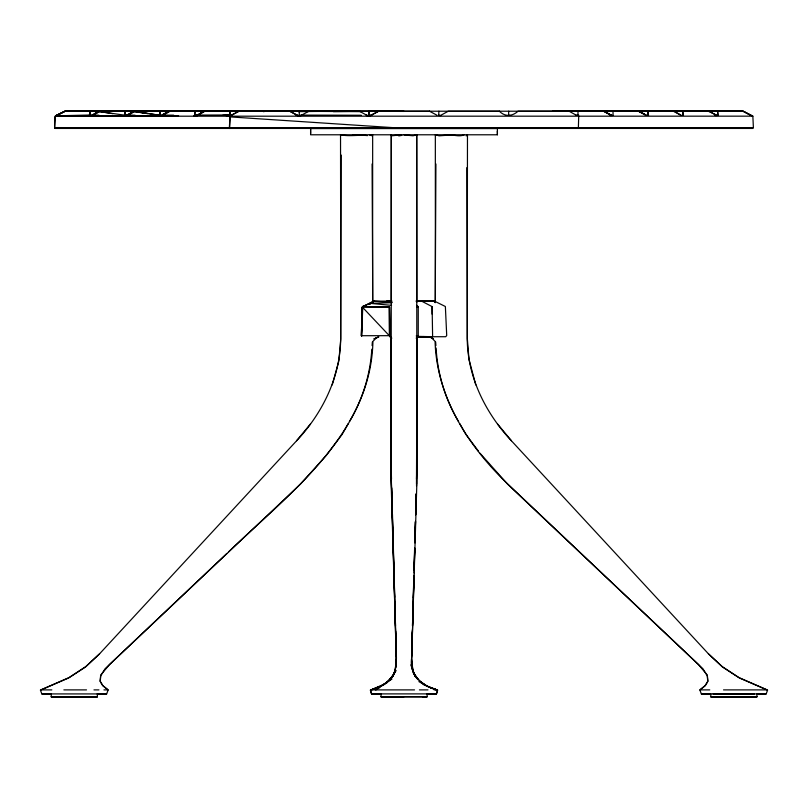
<?xml version="1.0" encoding="UTF-8"?>
<svg xmlns="http://www.w3.org/2000/svg" width="808" height="808" viewBox="0 0 808 808"><rect width="100%" height="100%" fill="white"/><g stroke="black" fill="none" stroke-linecap="round" stroke-linejoin="round"><path stroke-width="1.21" d="M97.384 693.688L97.384 696.779L51.439 696.779L51.025 693.678M497.405 134.784L310.595 134.784L310.595 128.533L497.405 128.533L497.405 134.784L497.334 131.037M372.639 303.141L372.66 134.784M391.183 337.3L391.153 483.295L396.314 657.803L395.92 667.246M391.203 302.081L391.274 134.784L391.213 475.205L396.274 659.51L395.061 671.266L392.577 676.447M92.577 115.221L98.899 111.312L404 111.353L378.679 111.262L369.842 115.877M416.888 339.198L416.534 486.022M418.241 335.764L418.251 307.222L416.575 305.424L417.221 307.212L418.251 307.222M380.79 693.678L381.214 696.779L427.149 696.779L427.159 693.688M467.468 134.784L467.246 339.118C467.59 375.7 484.184 410.06 508.04 437.148L708.555 653.955L722.221 666.59L738.633 677.427L767.6 690.133L766.166 693.92L701.97 693.931L701.364 693.931L699.89 690.062M710.565 693.678L710.979 696.779L756.924 696.779L756.924 693.688M341.208 155.065L340.663 338.663C340.441 375.377 323.978 409.989 299.96 437.148L99.445 653.955L85.779 666.59L69.367 677.427L40.4 690.133L41.834 693.92L51.076 693.931M55.419 128.472L54.611 127.704L55.136 116.201L577.942 116.18L578.71 116.19L578.356 128.462M392.031 301.131L373.468 301.142L362.267 307.01L361.62 336.219L362.782 306.424L389.537 307.131L389.557 336.481M391.123 380.497L390.88 456.51L391.496 479.124M432.098 314.14L432.118 306.616L421.594 301.131M435.239 302.687L435.916 163.963M112.787 113.675L99.263 111.565L124.351 115.13L125.29 111.252L150.783 111.211L125.23 111.252L125.23 115.312L127.745 115.322M717.585 115.281L717.625 111.241L743.188 111.241L752.854 116.16L753.389 127.704L752.632 128.442L55.348 128.442L54.59 127.583L54.954 116.857M93.122 115.493L90.294 115.352L90.365 111.241L115.877 111.211L65.094 111.252L55.5 115.948L178.618 115.857M411.666 656.237L412.393 629.856M412.494 626.089L413.868 575.841M414.039 569.559L414.615 548.208M414.898 538.158L415.342 521.827M415.716 508.01L416.1 494.193M416.504 479.124L417.12 456.51L416.877 380.497M414.029 575.508L411.726 659.51L412.939 671.266L415.423 676.447M414.1 573.003L414.787 547.925M414.928 542.915L415.504 521.594M415.716 514.08L416.261 494.021M416.544 483.982L416.857 337.411M411.666 654.349L412.322 631.735M412.504 625.463L413.151 602.849M413.302 597.819L413.959 575.215M414.1 570.185L414.716 548.834M414.898 542.552L415.514 521.2M415.696 514.918L416.322 493.557M578.033 111.241L577.912 115.342L575.468 115.352M682.659 115.251L682.78 111.252L708.283 111.241L717.443 115.493L714.939 115.493M361.327 335.714L362.398 307.222L389.103 307.03L389.426 335.795L362.267 307.01L361.327 335.714L390.325 335.674L389.537 307.131M647.733 115.261L647.885 111.252L673.387 111.241L681.033 115.312M197.798 115.504L194.89 115.372L195.071 111.241L220.584 111.211L195.071 111.241L194.859 113.302M299.283 111.211L299.273 115.433L301.788 115.443M368.892 115.069L369.084 111.211M438.704 115.1L438.896 111.211M229.634 128.442L230.068 115.857L239.077 111.262L289.749 111.262M229.371 127.25L230.048 116.897L404 128.361L54.59 127.583M371.811 349.197C370.316 374.538 362.509 399.768 349.42 421.513M372.084 345.571L372.357 341.946M395.142 671.236L396.294 661.247M159.61 115.372L160.166 111.241L185.729 111.353L160.186 111.252L159.277 115.14L134.178 111.565L147.692 113.675M369.084 111.312L368.539 115.201L367.62 115.726L359.499 111.252L333.361 111.625M371.256 303L369.923 303.949L373.468 301.142L391.93 302.344M332.239 384.911L338.855 360.903L340.754 339.118L340.532 134.784M56.53 115.463L55.651 115.847L89.324 115.039L90.385 111.252L115.928 111.342M197.112 115.15L196.819 115.898L203.505 111.211M395.455 669.569L393.365 675.326L385.133 683.709L371.084 689.891L414.544 689.891M393.466 674.731L395.536 669.266M97.374 693.92L106.636 693.931L108.11 690.062M125.523 116.372L125.967 115.292L126.745 115.786M362.398 307.222L362.782 306.424L370.014 303.343L391.971 302.687M362.277 307.303L365.671 305.424M466.216 135.926L466.731 134.946M372.579 302.131L373.468 301.142M392.688 676.528L395.991 670.519L389.204 680.487L375.639 689.891L379.81 687.537M348.208 423.665L342.127 434.401L326.483 455.217L300.536 484.043L105.08 668.741L100.748 675.781L100.222 681.447L102.454 685.305L108.242 689.891L103.929 689.891M197.617 115.221L197.162 116.009L197.203 115.079L228.886 114.999L222.654 115.332M578.255 128.442L578.71 127.704M195.637 116.15L194.647 115.342L195.142 115.019M417.584 306.697L417.221 307.212L418.14 306.495L416.575 305.424M389.466 680.528L393.052 675.821M387.931 681.841L393.284 675.175L395.395 669.418L396.445 658.116L391.173 475.973L391.112 339.198M296.556 440.734L310.413 424.049M378.265 336.966L376.296 337.916L372.932 341.37C370.943 433.835 289.022 493.678 228.694 551.723M416.675 134.946L412.979 135.774L404 134.946M226.866 553.46L109.545 664.519L100.697 675.084L100.081 681.083L103.111 685.992L107.272 689.386M99.606 653.763L85.476 667.034L68.347 678.104L40.925 689.891L51.823 689.891M369.923 303.949L374.144 301.101M700.728 689.386L704.889 685.992L707.919 681.083L707.303 675.084L698.455 664.519L505.98 482.305C467.569 445.026 436.593 396.304 435.068 341.37L431.704 337.916L433.33 338.643M368.62 304.464L370.014 303.343L391.547 305.363M126.341 115.867L127.24 115.231M162.145 115.231L161.226 115.857L159.277 115.14M416.171 338.118L418.16 336.825L424.059 336.552M391.981 679.033L380.265 686.588L370.418 690.123L371.518 693.89L381.376 693.931M578.73 115.16L576.346 115.271L569.165 111.241M127.472 115.221L133.785 111.312L220.635 111.353L98.899 111.312M129.502 114.443L134.875 111.272M164.418 114.443L169.791 111.262L162.297 115.079M198.182 115.09L204.666 111.262L197.475 115.1M93.475 115.09L99.99 111.272M368.458 115.524L370.226 116.15M91.92 115.14L98.808 111.211L709.192 111.211L716.07 115.201M126.826 115.14L133.704 111.211M161.731 115.13L168.609 111.211M381.82 685.689L387.032 682.78M300.798 115.554L308.838 111.272L334.088 111.363M440.451 115.504L448.208 111.252L499.384 111.252M99.616 111.252L91.425 115.877L89.324 115.039M127.139 115.271L134.522 111.252L160.398 115.493M161.964 115.302L169.417 111.252M370.438 115.574L378.407 111.252M196.94 115.271L204.394 111.252M238.814 111.252L231.159 115.362L229.563 115.241L229.967 111.241L359.772 111.252M92.122 116.201L92.496 115.079L98.95 115.211M499.364 111.241C505.05 117.008 512.232 116.473 518.039 111.241L743.188 111.241L751.026 115.302M57.913 114.999L65.074 111.262L115.968 111.353L64.802 111.252L56.045 115.524M464.317 134.784C458.934 137.32 452.803 134.249 447.097 134.855M57.54 115.978L55.651 115.847L64.802 111.252L255.48 111.211M300.162 115.837L301.96 115.039M194.647 115.342L196.96 115.483M376.296 337.916L373.851 339.006L378.861 336.875M371.084 689.891L383.76 684.911M370.66 690.062L379.73 686.861L370.407 690.163L371.529 693.89L378.891 693.92M439.501 115.211L438.694 115.493L441.198 115.504M325.351 111.342L298.455 111.625L299.435 111.413M301.323 115.332L299.263 115.797L302.364 115.1L361.267 115.251M369.236 115.776L371.63 115.251M398.778 135.926L401.909 135.34M58.004 115.211L57.035 115.322L57.641 115.918L55.651 115.847L60.63 115.968M367.549 135.603C358.823 134.633 349.864 136.572 341.269 134.946M391.89 135.784L400.687 134.865M451.551 134.946L439.128 135.815L436.057 134.956M417.18 337.057L426.048 336.623M373.336 693.941L371.529 693.89L436.482 693.89L437.593 690.163L428.27 686.861L437.34 690.062M429.109 693.92L436.471 693.89L437.582 690.123L428.836 686.982M434.664 693.941L436.471 693.89L426.634 693.941M55.621 115.797L58.115 115.736L55.621 115.797L57.641 115.918L56.267 115.605M51.439 696.779L64.317 696.749L50.955 696.759M394.082 696.749L380.719 696.759M510.161 115.413L508.616 115.433L508.697 111.211M710.485 696.759L731.22 696.769M97.081 696.738L55.904 696.738L97.384 696.779L92.465 696.769M422.655 696.769L426.846 696.738M756.621 696.738L722.524 696.738L756.924 696.779L751.995 696.769M416.564 336.35L432.007 336.704L428.23 336.613M610.656 115.392L613.11 115.382L612.979 111.252L587.416 111.211M381.214 696.779L387.931 696.759M160.136 111.252L185.689 111.211M334.29 111.393L429.614 111.252M416.968 301.131L434.462 301.111L445.37 306.505L446.713 335.492L445.733 336.724L417.281 336.744M552.52 111.211L743.188 111.241L750.612 115.312M610.171 115.473L612.676 115.473M193.647 115.877L197.445 115.857M226.311 115.857L230.987 115.716L230.492 115.493M578.71 116.19L752.854 116.16L750.743 115.312M54.611 127.704L753.389 127.704M63.872 689.891L86.517 689.891M93.97 689.891L98.95 689.891M419.423 689.891L427.977 689.891M434.128 689.891L436.916 689.891C422.291 686.265 408.777 674.064 411.686 657.803L416.847 483.295L416.726 134.784L416.837 302.172M709.778 689.891L699.758 689.891L705.546 685.305L707.778 681.447L707.253 675.781L702.92 668.741L507.464 484.043L480.023 453.227M723.524 689.891L767.075 689.891L739.653 678.104L722.524 667.034L708.394 653.763M756.914 693.92L766.166 693.92M102.333 693.931L106.636 693.931M701.364 693.931L705.667 693.931M713.1 693.92L754.47 693.941M41.834 693.92L102.283 693.931M705.717 693.931L710.606 693.931M622.312 111.211L647.885 111.252L648.541 115.443M657.217 111.211L682.78 111.252L683.437 115.443M692.113 111.211L717.625 111.241L718.322 115.504M264.388 111.211L289.971 111.252L297.667 115.342M299.283 111.322L360.631 111.625M369.094 111.332L404 111.413M98.93 111.312L150.854 111.342L125.29 111.252L125.381 115.019M168.69 111.312L194.607 111.342M203.596 111.312L255.55 111.353L229.977 111.272L230.098 115.039L232.563 115.049M366.66 115.433L371.579 115.443M386.527 301.081L391.294 301.081M415.989 301.101L434.462 301.111M416.221 335.926L417.069 336.694L430.725 336.734M715.444 696.738L756.924 696.779M385.679 696.738L427.149 696.779M125.301 111.262L150.823 111.342M392.759 696.738L403.919 696.789M194.89 115.372L197.354 115.382M90.294 115.352L92.738 115.362M162.58 115.1L173.68 115.18M417.069 336.704L418.231 336.714M135.108 115.221L127.401 115.079L127.028 116.201M353.116 134.875L356.742 134.946M424.18 336.764L429.139 336.875L433.139 338.582M422.392 336.744L429.735 336.966M124.351 115.13L126.997 115.887M370.256 134.835L371.943 134.956L371.771 135.734L369.408 134.784M295.849 115.019L300.364 115.675M423.089 684.457L436.916 689.891M369.609 115.211L370.488 115.554M296.99 115.514L298.233 116.029M367.832 115.938L366.276 115.261L368.034 116.029M646.44 115.352L638.482 111.241L645.945 115.322M611.535 115.352L603.586 111.241L611.06 115.322M429.553 111.241L437.027 115.251M289.678 111.252L296.839 115.191M418.877 681.609L426.18 685.689M639.391 111.211L646.269 115.201M195.011 115.211L196.122 115.857M674.286 111.211L680.932 115.15M604.485 111.211L611.131 115.15M435.047 301.455L433.876 301.111L434.795 302.202M420.907 682.184L427.735 686.588M389.84 336.825L391.829 338.118M419.756 681.154L426.543 685.861M92.082 115.302L92.779 115.786M90.193 115.605L90.93 116.15M159.974 115.595L160.731 116.15M125.078 115.595L125.836 116.15M497.587 424.049L511.444 440.734M418.544 679.942L414.716 675.175L412.605 669.418L411.676 659.379M417.817 679.589L414.948 675.821L410.817 664.893M478.538 451.248L465.873 434.401L459.792 423.665M372.953 301.445L373.306 301.96M413.373 672.519L418.11 679.488M229.654 128.472L229.331 127.704L229.745 128.452M229.31 127.755L229.735 128.462M458.58 421.513C445.279 399.425 437.461 373.74 436.098 347.995M413.11 672.529L415.312 676.528M411.838 668.065L412.858 671.236L411.706 661.247M475.761 384.911L468.973 359.338L467.337 338.663L466.832 167.64M362.6 306.656L362.731 307.171M435.643 341.946L435.916 345.571M196.788 115.302L196.829 116.201M161.903 115.281L161.923 116.201M391.729 487.911L392.284 508.01M392.456 514.292L393.102 538.158M393.244 543.178L393.89 567.044M394.031 572.074L394.718 597.193M394.859 602.223L395.506 626.089M395.647 631.109L396.334 656.237M90.385 111.252L90.456 113.766M160.186 111.252L160.287 115.019M432.118 306.616L432.603 335.906M310.615 128.533L310.676 133.532M372.084 163.963L372.761 302.687M435.34 134.784L435.361 301.889M125.967 115.292L124.664 116.069L125.967 115.292M264.489 111.393L263.56 111.625L264.509 111.403M717.696 696.759L710.979 696.779L723.857 696.749L717.696 696.759"/></g></svg>
